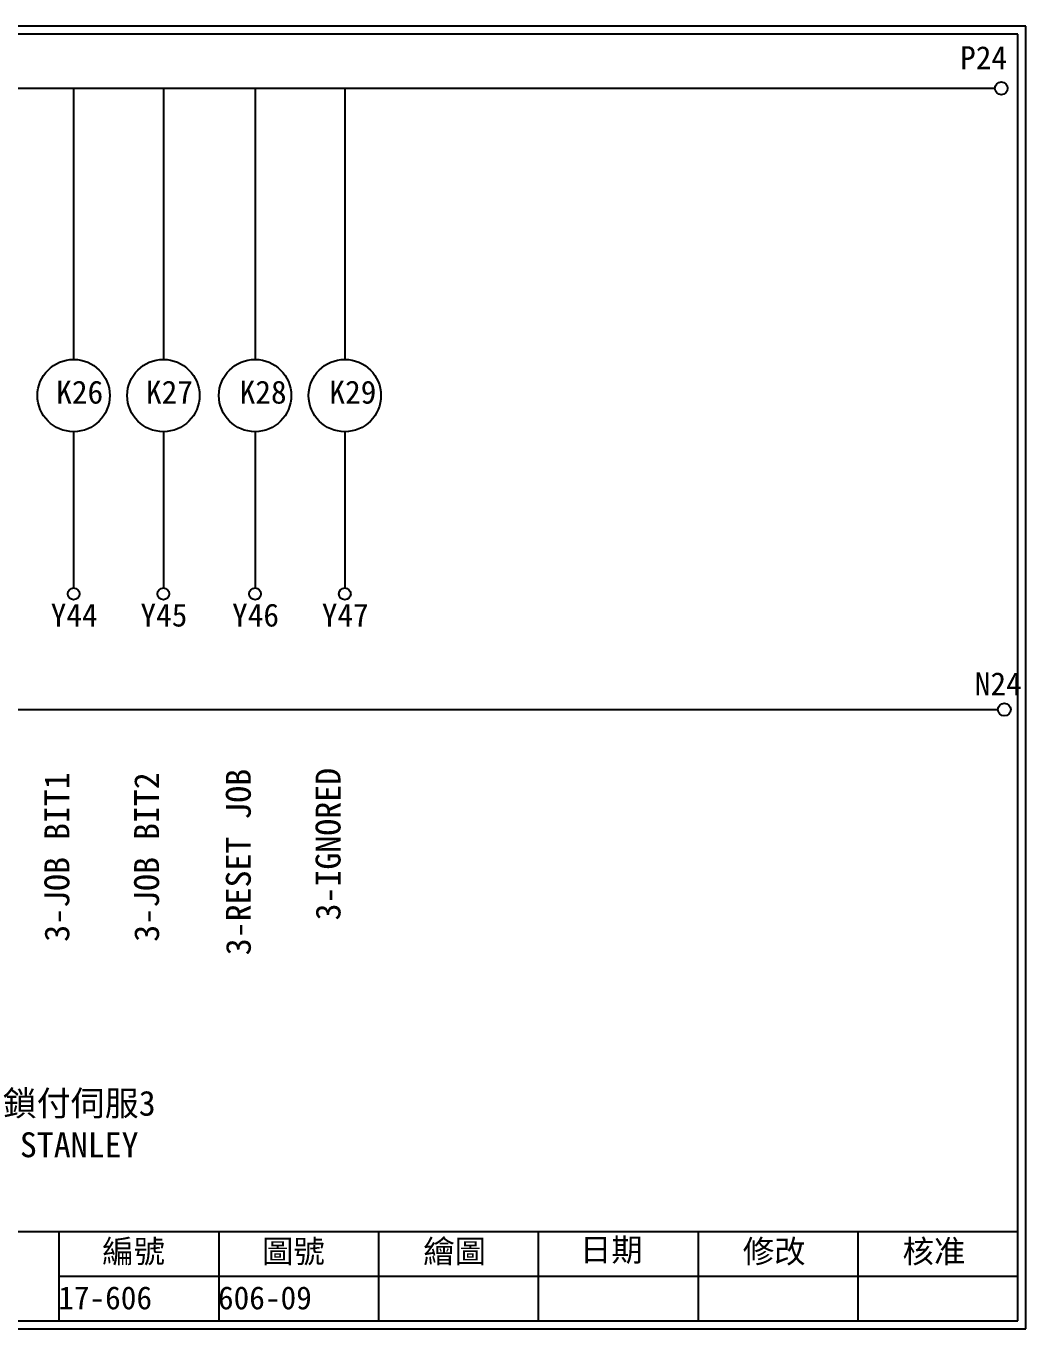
# Model space of a CAD drawing. Extents: x 926 to 1213, y 3 to 207.
# Drawn here: x 1056.3 to 1212.7, y 3 to 207 of the extents above; entities that cross this region are included whole.
import ezdxf

# ---------------------------------------------------------------- set-up
doc = ezdxf.new("R2010")
doc.units = 0
doc.layers.get('0').update_dxf_attribs({"linetype": 'CONTINUOUS'})
doc.layers.add('圖框層', color=7, linetype='CONTINUOUS')
doc.layers.add('標尺寸層', color=3, linetype='CONTINUOUS')
doc.styles.add('CNS', font='romanc.shx', dxfattribs={"bigfont": 'chineset.shx'})
doc.styles.add('STSL', font='kaiu.ttf')

msp = doc.modelspace()

# ---------------------------------------------------------------- linework, layer by layer
for centre in [(1208.88, 197.22), (1209.36, 99.96)]:
    msp.add_circle(centre, 1)
at = {"layer": '圖框層', "color": 7}
for p, q in [((1212.74, 206.97), (925.74, 206.97)), ((1212.74, 3), (1212.74, 206.97)), ((1211.49, 205.72), (926.99, 205.72)), ((1211.49, 4.25), (1211.49, 205.72)), ((926.99, 18.25), (1211.49, 18.25)), ((1061.49, 4.25), (1061.49, 18.25)), ((1086.49, 4.25), (1086.49, 18.25)), ((1111.49, 4.25), (1111.49, 18.25)), ((1136.49, 4.25), (1136.49, 18.25)), ((1161.49, 4.25), (1161.49, 18.25)), ((1186.49, 4.25), (1186.49, 18.25)), ((1061.49, 11.25), (1211.49, 11.25)), ((926.99, 4.25), (1211.49, 4.25)), ((925.74, 3), (1212.74, 3))]:
    msp.add_line(p, q, dxfattribs=at)
at = {"layer": '標尺寸層', "color": 7}
for p, q in [((930.28, 197.22), (1207.88, 197.22)), ((1063.74, 197.22), (1063.74, 154.78)), ((1077.78, 197.22), (1077.78, 154.78)), ((1092.13, 197.22), (1092.13, 154.78)), ((1106.17, 197.22), (1106.17, 154.78)), ((1063.74, 143.45), (1063.74, 119)), ((1077.78, 143.45), (1077.78, 119)), ((1092.13, 143.45), (1092.13, 119)), ((1106.17, 143.45), (1106.17, 119)), ((930.49, 99.96), (1208.36, 99.96))]:
    msp.add_line(p, q, dxfattribs=at)
for centre, radius in [((1063.74, 149.12), 5.66), ((1077.78, 149.12), 5.66), ((1092.13, 149.12), 5.66), ((1106.17, 149.12), 5.66), ((1063.74, 118.08), 0.92), ((1077.78, 118.08), 0.92), ((1092.13, 118.08), 0.92), ((1106.17, 118.08), 0.92)]:
    msp.add_circle(centre, radius, dxfattribs=at)

# ---------------------------------------------------------------- texts
at = {"layer": '圖框層', "color": 4, "style": 'STSL'}
for s, p in [('P24', (1202.44, 200.22)), ('K26', (1061.02, 147.86)), ('K27', (1075.06, 147.86)), ('K28', (1089.72, 147.86)), ('K29', (1103.76, 147.86)), ('Y44', (1060.15, 112.96)), ('Y45', (1074.19, 112.96)), ('Y46', (1088.53, 112.96)), ('Y47', (1102.57, 112.96)), ('N24', (1204.74, 102.2)), ('編號', (1068.21, 13.34)), ('圖號', (1093.21, 13.34)), ('繪圖', (1118.44, 13.34)), ('日期', (1142.96, 13.59)), ('修改', (1168.44, 13.34)), ('核准', (1193.44, 13.34)), ('17-606', (1061.32, 6.07)), ('606-09', (1086.32, 6.07))]:
    msp.add_text(s, height=3.6, dxfattribs=at).set_placement(p)
at = {"layer": '標尺寸層', "color": 7, "char_height": 3.9, "attachment_point": 5, "rotation": 90, "style": 'CNS'}
for s, insert, width in [('{\\fDFKai-SB|b0|i0|c136|p65;3-JOB BIT1}', (1061.15, 76.88), 27.0973), ('{\\fDFKai-SB|b0|i0|c136|p65;3-JOB BIT2}', (1075.19, 76.88), 31.0366), ('{\\fDFKai-SB|b0|i0|c136|p65;3-RESET JOB}', (1089.54, 76.09), 31.4358), ('{\\fDFKai-SB|b0|i0|c136|p65;3-IGNORED}', (1103.58, 78.89), 23.0609)]:
    msp.add_mtext(s, dxfattribs=dict(at, insert=insert, width=width))
at = {"layer": '標尺寸層', "color": 7, "insert": (1064.61, 35.05), "char_height": 3.9, "width": 46.8521, "attachment_point": 5, "style": 'CNS'}
msp.add_mtext('{\\fDFKai-SB|b0|i0|c136|p65;鎖付伺服3\\PSTANLEY}', dxfattribs=at)

doc.saveas('drawing.dxf')
